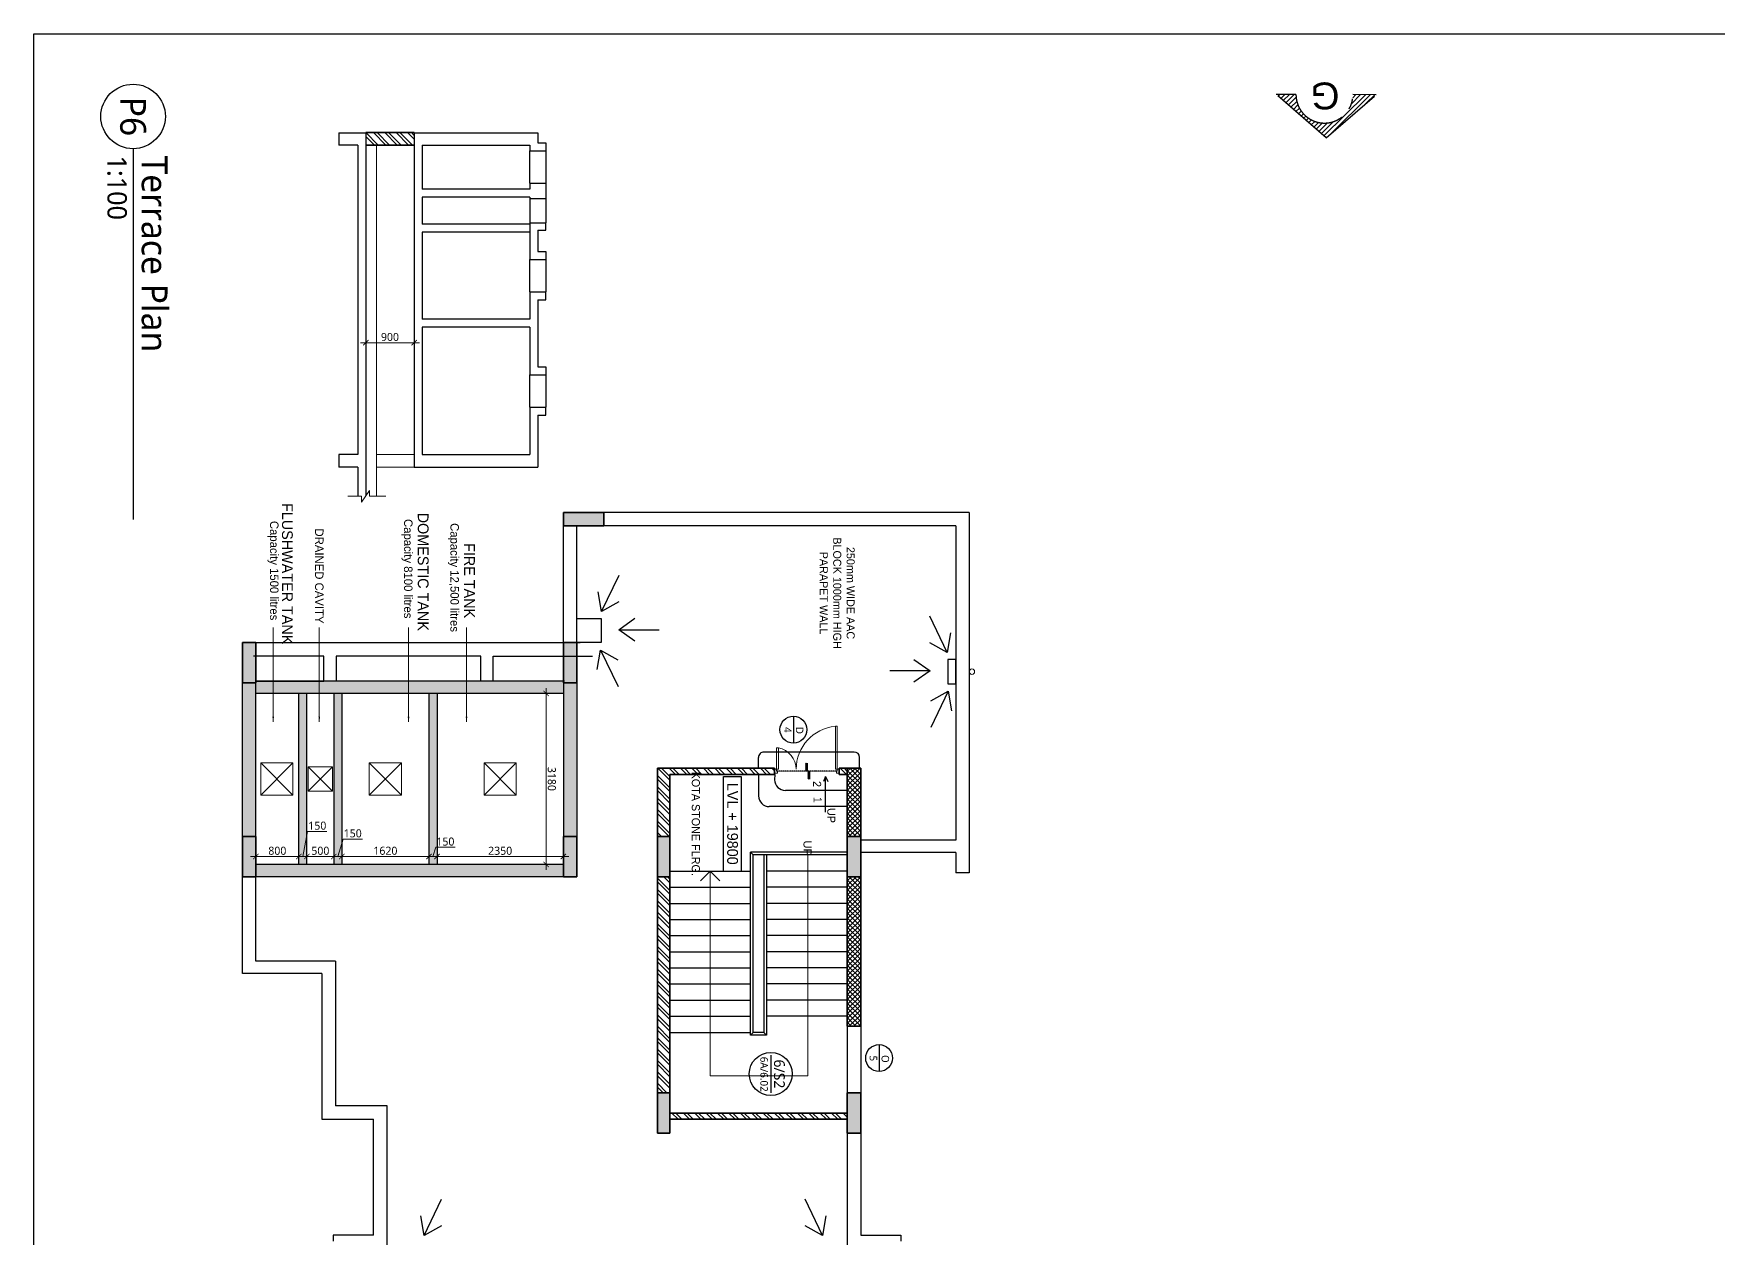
# Model space of a CAD drawing. Header units: millimetres. Extents: x -1127141 to 1597693, y -1835560 to -399335.
# Drawn here: x 988489 to 1019823, y -500670 to -478260 of the extents above; entities that cross this region are included whole.
import ezdxf
from ezdxf.enums import TextEntityAlignment as Align

# ---------------------------------------------------------------- set-up
doc = ezdxf.new("R2010")
doc.units = ezdxf.units.MM
doc.header["$MEASUREMENT"] = 0
doc.header["$PDMODE"] = 67
doc.linetypes.add('ACAD_ISO05W100', pattern=[36, 24, -3, 0, -3, 0, -3, 0, -3])
doc.linetypes.add('CENTER2', pattern=[28.575, 19.05, -3.175, 3.175, -3.175])
for name, color, linetype in [('A-Anno Tags', 6, 'Continuous'), ('A-Elevation', 4, 'Continuous'), ('A-Steps', 3, 'Continuous'), ('A-Wall Patt', 8, 'Continuous'), ('A-Window', 4, 'Continuous'), ('Anno_Frames', 7, 'Continuous'), ('Anno_Labels', 7, 'Continuous'), ('elel', 6, 'Continuous'), ('L-ELEV', 6, 'Continuous'), ('S-Conc Patt', 9, 'Continuous')]:
    doc.layers.add(name, color=color, linetype=linetype)
for name, color, linetype, lineweight in [('A-Detail Lines', 8, 'Continuous', 25), ('A-Door', 4, 'Continuous', 9), ('A-Wall Sec', 1, 'Continuous', 30), ('Ann_TitleBlock 2', 5, 'Continuous', 25), ('Anno_Tittleblock', 5, 'Continuous', 13), ('column hatch', 12, 'Continuous', 5), ('grid', 251, 'CENTER2', 13), ('rwp', 231, 'Continuous', 5), ('S-Concrete', 40, 'Continuous', 30), ('text', 7, 'Continuous', 9)]:
    doc.layers.add(name, color=color, linetype=linetype, lineweight=lineweight)
doc.styles.add('arial', font='arial.ttf', dxfattribs={"height": 100})
doc.styles.add('IIITD @ 100', font='trebuc.ttf', dxfattribs={"height": 210})
doc.styles.get("Standard").update_dxf_attribs({"font": 'trebuc.ttf'})
doc.styles.add('TITLE', font='swissel.ttf', dxfattribs={"height": 4.3})
doc.dimstyles.new('DIM 1', dxfattribs={"dimtxt": 185, "dimasz": 200, "dimexe": 100, "dimexo": 50, "dimgap": 125, "dimtad": 3, "dimdec": 0, "dimtxsty": 'Standard', "dimblk": 'OBLIQUE', "dimcen": 250, "dimdle": 100, "dimclrd": 256, "dimclre": 256, "dimclrt": 256, "dimadec": 0, "dimazin": 0, "dimtfac": 1, "dimtdec": 0, "dimtmove": 1, "dimatfit": 3, "dimldrblk": 'OBLIQUE', "dimfxl": 1, "dimlwd": -1, "dimlwe": -1, "dimarcsym": 0})
doc.dimstyles.new('IIITD_WD_M @ 100', dxfattribs={"dimscale": 100, "dimtxt": 1.5, "dimasz": 1, "dimexe": 0.5, "dimexo": 0.25, "dimgap": 0.3, "dimtad": 1, "dimdec": 0, "dimrnd": 5, "dimzin": 0, "dimdsep": 46, "dimtxsty": 'Standard', "dimblk": 'ARCHTICK', "dimcen": 0.2, "dimdle": 1, "dimclrd": 256, "dimclre": 256, "dimadec": 0, "dimazin": 0, "dimtfac": 1, "dimtdec": 0, "dimtofl": 0, "dimtmove": 0, "dimatfit": 0, "dimfxl": 2, "dimfxlon": 1, "dimtolj": 1, "dimtzin": 0, "dimlwd": -1, "dimlwe": -1, "dimarcsym": 0})

# ---------------------------------------------------------------- blocks, each defined once
blk = doc.blocks.new('Door 1200')
at = {"layer": 'A-Door', "color": 5, "lineweight": 18}
for p, q in [((524084, 16182), (524084, 16132)), ((524084, 16182), (524159, 16182)), ((524084, 16132), (524124, 16132)), ((524124, 16147), (524124, 16132)), ((524159, 16147), (524124, 16147)), ((524159, 16182), (524159, 16147)), ((524159, 16147), (524557, 16147)), ((524159, 16112), (524159, 16147)), ((524159, 16112), (524557, 16112)), ((524557, 16147), (524557, 16112)), ((524159, 15052), (524159, 15017)), ((524159, 15052), (524958, 15052)), ((524958, 15017), (524958, 15052)), ((524084, 15032), (524124, 15032)), ((524084, 14982), (524084, 15032)), ((524084, 14982), (524159, 14982)), ((524124, 15017), (524124, 15032)), ((524159, 15017), (524124, 15017)), ((524159, 14982), (524159, 15017)), ((524159, 15017), (524958, 15017))]:
    blk.add_line(p, q, dxfattribs=at)
at = {"layer": 'A-Door', "lineweight": 18}
for centre, radius, start, end in [((524155, 16193), 411, 270.5695, 348.692), ((524157, 14978), 804, 5.3147, 89.8716)]:
    blk.add_arc(centre, radius, start, end, dxfattribs=at)
blk = doc.blocks.new('*U29')
at = {"layer": 'A-Anno Tags'}
blk.add_lwpolyline([(-250, 0), (250, 0)], dxfattribs=at)
blk.add_circle((0, 0), 250, dxfattribs=at)
at = {"layer": 'Anno_Frames', "color": 7}
for tag, rotation, p in [('ENTITY', 359.7608, (15, 185)), ('ENTITYNO', 0.1757, (4, -36))]:
    blk.add_attdef(tag, text='', height=140, rotation=rotation, dxfattribs=at).set_placement(p, align=Align.TOP_CENTER)
blk = doc.blocks.new('View Tag')
blk.add_circle((0, 0), 3)
at = {"layer": 'A-Anno Tags'}
blk.add_line((3, 0), (37.49, 0), dxfattribs=at)
at = {"layer": 'Anno_Labels'}
for tag, height, p in [('VIEW_NAME', 2.4, (3.64, 2)), ('VIEW_SCALE', 1.8, (3.64, -1.48))]:
    blk.add_attdef(tag, text='', height=height, dxfattribs=at).set_placement(p, align=Align.MIDDLE_LEFT)
blk.add_attdef('VIEW_TYPE', text='', height=2.4, dxfattribs=at).set_placement((0, 0), align=Align.MIDDLE_CENTER)
blk = doc.blocks.new('staircase 1 top')
at = {"layer": 'A-Elevation'}
for p, q in [((1232382, -43189), (1232382, -44989)), ((1232432, -43189), (1232432, -44939)), ((1232432, -44689), (1235782, -44689)), ((1232432, -44739), (1235732, -44739)), ((1235732, -44739), (1235782, -44689)), ((1235732, -44739), (1235732, -44939)), ((1235782, -44689), (1235782, -44989)), ((1232432, -44939), (1232382, -44989)), ((1235782, -44989), (1232382, -44989)), ((1235732, -44939), (1232432, -44939)), ((1235732, -44939), (1235782, -44989))]:
    blk.add_line(p, q, dxfattribs=at)
at = {"layer": 'A-Steps'}
for p, q in [((1232732, -43189), (1232732, -44689)), ((1233032, -43189), (1233032, -44689)), ((1233332, -43189), (1233332, -44689)), ((1233632, -43189), (1233632, -44689)), ((1233932, -43189), (1233932, -44689)), ((1234232, -43189), (1234232, -44689)), ((1234532, -43189), (1234532, -44689)), ((1234832, -43189), (1234832, -44689)), ((1235132, -43189), (1235132, -44689)), ((1235432, -43189), (1235432, -44689)), ((1232732, -46489), (1232732, -44989)), ((1233032, -46489), (1233032, -44989)), ((1233332, -46489), (1233332, -44989)), ((1233632, -46489), (1233632, -44989)), ((1233932, -46489), (1233932, -44989)), ((1234232, -46489), (1234232, -44989)), ((1234532, -46489), (1234532, -44989)), ((1234832, -46489), (1234832, -44989)), ((1235132, -46489), (1235132, -44989)), ((1235432, -46489), (1235432, -44989)), ((1235732, -46489), (1235732, -44989))]:
    blk.add_line(p, q, dxfattribs=at)
at = {"layer": 'text'}
for p, q in [((1232432, -43925), (1236539, -43925)), ((1236539, -45739), (1236539, -43925)), ((1232732, -45739), (1232912, -45559)), ((1232732, -45739), (1232912, -45919)), ((1232732, -45739), (1236539, -45739))]:
    blk.add_line(p, q, dxfattribs=at)
at = {"layer": 'text', "linetype": 'Continuous', "insert": (1232161, -43852), "char_height": 150, "width": 332.8, "attachment_point": 1}
blk.add_mtext('{\\fArial|b0|i0|c0|p34;UP}', dxfattribs=at)
blk = doc.blocks.new('Door Tag')
blk.add_line((-3.5, 0), (3.5, 0))
blk.add_circle((0, 0), 4)
blk.add_attdef('DW_NAME', text='', height=2).set_placement((0, 0), align=Align.BOTTOM_CENTER)
blk.add_attdef('SHEET_NO', text='', height=1.4).set_placement((0.05, -0.54), align=Align.TOP_CENTER)
blk = doc.blocks.new('_Oblique')
at = {"color": 0, "linetype": 'ByBlock', "lineweight": -2}
blk.add_line((-0.5, -0.5), (0.5, 0.5), dxfattribs=at)
blk = doc.blocks.new('_ArchTick')
at = {"color": 0, "linetype": 'ByBlock', "const_width": 0.15}
blk.add_lwpolyline([(-0.5, -0.5), (0.5, 0.5)], dxfattribs=at)
blk = doc.blocks.new('*D394')
at = {"layer": 'Defpoints', "color": 0, "transparency": 16777216}
for p in [(996955, -490534), (996970, -493714), (998019, -493714)]:
    blk.add_point(p, dxfattribs=at)
at = {"layer": 'text', "transparency": 16777216}
for p, q in [((998001, -490534), (998069, -490534)), ((998019, -490434), (998019, -493814)), ((998001, -493714), (998069, -493714))]:
    blk.add_line(p, q, dxfattribs=at)
at = {"layer": 'text', "transparency": 16777216, "xscale": 100, "yscale": 100, "zscale": 100}
for p, rotation in [((998019, -490534), 89.9999999999998), ((998019, -493714), 269.9999999999998)]:
    blk.add_blockref('_ArchTick', p, dxfattribs=dict(at, rotation=rotation))
at = {"layer": 'text', "color": 0, "transparency": 16777216, "insert": (998125, -492124), "char_height": 150, "attachment_point": 5, "rotation": 270}
blk.add_mtext('\\A1;3180', dxfattribs=at)
blk = doc.blocks.new('*D395')
at = {"layer": 'Defpoints', "color": 0, "transparency": 16777216}
for p in [(992621, -493576), (993421, -493567), (993421, -493576)]:
    blk.add_point(p, dxfattribs=at)
at = {"layer": 'text', "transparency": 16777216}
for p, q in [((992521, -493567), (993521, -493567)), ((992621, -493567), (992621, -493517)), ((993421, -493567), (993421, -493517))]:
    blk.add_line(p, q, dxfattribs=at)
at = {"layer": 'text', "transparency": 16777216, "xscale": 100, "yscale": 100, "zscale": 100}
for p, rotation in [((992621, -493567), 179.9999999999998), ((993421, -493567), 359.9999999999998)]:
    blk.add_blockref('_ArchTick', p, dxfattribs=dict(at, rotation=rotation))
at = {"layer": 'text', "color": 0, "transparency": 16777216, "insert": (993021, -493461), "char_height": 150, "attachment_point": 5}
blk.add_mtext('\\A1;800', dxfattribs=at)
blk = doc.blocks.new('*D396')
at = {"layer": 'Defpoints', "color": 0, "transparency": 16777216}
for p in [(993421, -493576), (993571, -493567), (993571, -493567)]:
    blk.add_point(p, dxfattribs=at)
at = {"layer": 'text', "transparency": 16777216}
for p, q in [((993496, -493567), (993585, -493100)), ((993585, -493100), (993944, -493100)), ((993421, -493567), (993321, -493567)), ((993421, -493567), (993421, -493517)), ((993421, -493567), (993571, -493567)), ((993571, -493567), (993571, -493517)), ((993571, -493567), (993671, -493567))]:
    blk.add_line(p, q, dxfattribs=at)
at = {"layer": 'text', "transparency": 16777216, "xscale": 100, "yscale": 100, "zscale": 100}
for p, rotation in [((993421, -493567), 359.9999999999998), ((993571, -493567), 179.9999999999998)]:
    blk.add_blockref('_ArchTick', p, dxfattribs=dict(at, rotation=rotation))
at = {"layer": 'text', "color": 0, "transparency": 16777216, "insert": (993765, -492994), "char_height": 150, "attachment_point": 5}
blk.add_mtext('\\A1;150', dxfattribs=at)
blk = doc.blocks.new('*D397')
at = {"layer": 'Defpoints', "color": 0, "transparency": 16777216}
for p in [(993571, -493567), (994071, -493567), (994071, -493567)]:
    blk.add_point(p, dxfattribs=at)
at = {"layer": 'text', "transparency": 16777216}
for p, q in [((993471, -493567), (994171, -493567)), ((993571, -493567), (993571, -493517)), ((994071, -493567), (994071, -493617))]:
    blk.add_line(p, q, dxfattribs=at)
at = {"layer": 'text', "transparency": 16777216, "xscale": 100, "yscale": 100, "zscale": 100}
for p, rotation in [((993571, -493567), 179.9999999999998), ((994071, -493567), 359.9999999999998)]:
    blk.add_blockref('_ArchTick', p, dxfattribs=dict(at, rotation=rotation))
at = {"layer": 'text', "color": 0, "transparency": 16777216, "insert": (993821, -493461), "char_height": 150, "attachment_point": 5}
blk.add_mtext('\\A1;500', dxfattribs=at)
blk = doc.blocks.new('*D398')
at = {"layer": 'Defpoints', "color": 0, "transparency": 16777216}
for p in [(994071, -493567), (994221, -493567), (994221, -493578)]:
    blk.add_point(p, dxfattribs=at)
at = {"layer": 'text', "transparency": 16777216}
for p, q in [((994146, -493567), (994243, -493244)), ((994243, -493244), (994602, -493244)), ((994071, -493567), (993971, -493567)), ((994071, -493567), (994071, -493617)), ((994071, -493567), (994221, -493567)), ((994221, -493567), (994221, -493517)), ((994221, -493567), (994321, -493567))]:
    blk.add_line(p, q, dxfattribs=at)
at = {"layer": 'text', "transparency": 16777216, "xscale": 100, "yscale": 100, "zscale": 100}
for p, rotation in [((994071, -493567), 359.9999999999998), ((994221, -493567), 179.9999999999998)]:
    blk.add_blockref('_ArchTick', p, dxfattribs=dict(at, rotation=rotation))
at = {"layer": 'text', "color": 0, "transparency": 16777216, "insert": (994423, -493137), "char_height": 150, "attachment_point": 5}
blk.add_mtext('\\A1;150', dxfattribs=at)
blk = doc.blocks.new('*D399')
at = {"layer": 'Defpoints', "color": 0, "transparency": 16777216}
for p in [(994221, -493578), (995841, -493567), (995841, -493581)]:
    blk.add_point(p, dxfattribs=at)
at = {"layer": 'text', "transparency": 16777216}
for p, q in [((994121, -493567), (995941, -493567)), ((994221, -493567), (994221, -493517)), ((995841, -493567), (995841, -493517))]:
    blk.add_line(p, q, dxfattribs=at)
at = {"layer": 'text', "transparency": 16777216, "xscale": 100, "yscale": 100, "zscale": 100}
for p, rotation in [((994221, -493567), 179.9999999999998), ((995841, -493567), 359.9999999999998)]:
    blk.add_blockref('_ArchTick', p, dxfattribs=dict(at, rotation=rotation))
at = {"layer": 'text', "color": 0, "transparency": 16777216, "insert": (995031, -493461), "char_height": 150, "attachment_point": 5}
blk.add_mtext('\\A1;1620', dxfattribs=at)
blk = doc.blocks.new('*D400')
at = {"layer": 'Defpoints', "color": 0, "transparency": 16777216}
for p in [(995841, -493581), (995991, -493567), (995991, -493595)]:
    blk.add_point(p, dxfattribs=at)
at = {"layer": 'text', "transparency": 16777216}
for p, q in [((995916, -493567), (995967, -493396)), ((995967, -493396), (996327, -493396)), ((995841, -493567), (995741, -493567)), ((995841, -493567), (995841, -493517)), ((995841, -493567), (995991, -493567)), ((995991, -493570), (995991, -493517)), ((995991, -493567), (996091, -493567))]:
    blk.add_line(p, q, dxfattribs=at)
at = {"layer": 'text', "transparency": 16777216, "xscale": 100, "yscale": 100, "zscale": 100}
for p, rotation in [((995841, -493567), 359.9999999999998), ((995991, -493567), 179.9999999999998)]:
    blk.add_blockref('_ArchTick', p, dxfattribs=dict(at, rotation=rotation))
at = {"layer": 'text', "color": 0, "transparency": 16777216, "insert": (996147, -493290), "char_height": 150, "attachment_point": 5}
blk.add_mtext('\\A1;150', dxfattribs=at)
blk = doc.blocks.new('*D401')
at = {"layer": 'Defpoints', "color": 0, "transparency": 16777216}
for p in [(995991, -493595), (998341, -493567), (998341, -493634)]:
    blk.add_point(p, dxfattribs=at)
at = {"layer": 'text', "transparency": 16777216}
for p, q in [((995891, -493567), (998441, -493567)), ((995991, -493570), (995991, -493517)), ((998341, -493609), (998341, -493517))]:
    blk.add_line(p, q, dxfattribs=at)
at = {"layer": 'text', "transparency": 16777216, "xscale": 100, "yscale": 100, "zscale": 100}
for p, rotation in [((995991, -493567), 179.9999999999998), ((998341, -493567), 359.9999999999998)]:
    blk.add_blockref('_ArchTick', p, dxfattribs=dict(at, rotation=rotation))
at = {"layer": 'text', "color": 0, "transparency": 16777216, "insert": (997166, -493461), "char_height": 150, "attachment_point": 5}
blk.add_mtext('\\A1;2350', dxfattribs=at)
blk = doc.blocks.new('*D402')
at = {"layer": 'Defpoints', "color": 0, "transparency": 16777216}
for p in [(994666, -484034), (995566, -484009), (995566, -484034)]:
    blk.add_point(p, dxfattribs=at)
at = {"layer": 'text', "transparency": 16777216}
for p, q in [((994566, -484009), (995666, -484009)), ((994666, -484009), (994666, -483959)), ((995566, -484009), (995566, -483959))]:
    blk.add_line(p, q, dxfattribs=at)
at = {"layer": 'text', "transparency": 16777216, "xscale": 100, "yscale": 100, "zscale": 100, "rotation": 180}
blk.add_blockref('_ArchTick', (994666, -484009), dxfattribs=at)
at = {"layer": 'text', "transparency": 16777216, "xscale": 100, "yscale": 100, "zscale": 100}
blk.add_blockref('_ArchTick', (995566, -484009), dxfattribs=at)
at = {"layer": 'text', "color": 0, "transparency": 16777216, "insert": (995116, -483903), "char_height": 150, "attachment_point": 5}
blk.add_mtext('\\A1;900', dxfattribs=at)
blk = doc.blocks.new('*U478')
at = {"layer": 'A-Anno Tags'}
blk.add_lwpolyline([(-250, 0), (250, 0)], dxfattribs=at)
blk.add_circle((0, 0), 250, dxfattribs=at)
at = {"layer": 'Anno_Frames', "color": 7}
for tag, rotation, p in [('ENTITY', 359.7608, (15, 185)), ('ENTITYNO', 0.1757, (4, -36))]:
    blk.add_attdef(tag, text='', height=140, rotation=rotation, dxfattribs=at).set_placement(p, align=Align.TOP_CENTER)
blk = doc.blocks.new('DROP')
at = {"layer": 'A-Detail Lines'}
h = blk.add_hatch(dxfattribs=at)
h.set_pattern_fill('ANSI31', color=256, scale=100, angle=-90, style=0)
h.set_pattern_definition([(45, (-30796.783, -8736.205), (8.838835, -8.838835), [])])
h.paths.add_polyline_path([(-46, 0), (-46, -147), (-75, -147), (-75, 0)])
h.paths.add_polyline_path([(0, 147), (0, 0), (-30, 0), (-30, 147)])
for p, q in [((-46, -147), (-46, 0)), ((0, 0), (0, 148))]:
    blk.add_line(p, q, dxfattribs=at)
blk = doc.blocks.new('LVL DIFF')
at = {"layer": 'A-Detail Lines', "linetype": 'ACAD_ISO05W100'}
blk.add_line((13217, -100159), (13426, -101239), dxfattribs=at)
at = {"layer": 'A-Elevation'}
for p, q in [((12805, -99903), (13126, -101552)), ((13081, -99747), (12884, -99785)), ((13532, -99894), (13751, -101023)), ((13826, -99837), (14103, -101260)), ((13495, -101276), (13593, -101257)), ((13552, -101571), (13945, -101494)), ((13439, -101593), (13243, -101631))]:
    blk.add_line(p, q, dxfattribs=at)
for centre, radius, start, end in [((12903, -99884), 100, 101, 191), ((13555, -101061), 200, 281, 11), ((13907, -101298), 200, 281, 11), ((13224, -101533), 100, 191, 281)]:
    blk.add_arc(centre, radius, start, end, dxfattribs=at)
at = {"layer": 'A-Detail Lines', "linetype": 'ACAD_ISO05W100', "xscale": -0.9999999999999996, "rotation": 281.0000000102003}
blk.add_blockref('DROP', (13312, -100651), dxfattribs=at)
blk = doc.blocks.new('Elevation arrow_front-A')
at = {"layer": 'grid', "ltscale": 0.12}
h = blk.add_hatch(dxfattribs=at)
h.set_pattern_fill('ANSI31', color=256, style=0)
h.set_pattern_definition([(45, (8.16109, 34.92827), (-0.08838835, 0.08838835), [])])
h.paths.add_polyline_path([(1.127, -1.616, 1), (-0.997, -1.616), (-1.861, -1.616), (0, 0), (1.861, -1.616)])
at = {"layer": 'grid', "lineweight": -2, "ltscale": 0.125}
for p, q in [((0, 0), (-1.861, -1.616)), ((0, 0), (1.861, -1.616)), ((-1.861, -1.616), (-0.997, -1.616)), ((1.127, -1.616), (1.861, -1.616))]:
    blk.add_line(p, q, dxfattribs=at)
blk.add_arc((0.065, -1.616), 1.062, 0, 180, dxfattribs=at)
at = {"layer": 'grid', "ltscale": 0.12, "style": 'arial'}
blk.add_attdef('D', (-0.498, -2.066), '', height=1, dxfattribs=at)
blk = doc.blocks.new('ELEELE')
at = {"layer": 'L-ELEV', "ltscale": 0.1}
ref = blk.add_blockref('Elevation arrow_front-A', (1939, 232460), dxfattribs=dict(at, xscale=499.0243868003128, yscale=499.0243868003128, zscale=499.0243868003128, rotation=269.8394241828456))
ref.add_attrib('D', 'G', (909, 232711), dxfattribs={"layer": '0', "ltscale": 0.12, "height": 499, "rotation": 269.8394, "style": 'arial'})
blk = doc.blocks.new('IIITD WD A1- L Format Library')
at = {"layer": 'Anno_Tittleblock', "color": 5}
blk.add_lwpolyline([(0, -7.57), (775, -7.57), (775, 573.91), (0, 573.91)], close=True, dxfattribs=at)
at = {"style": 'TITLE'}
for tag, p, height in [('PROJECT NAME 1', (779.17, 137.4), 2.98), ('PROJECT NAME 2', (779.17, 132.23), 2.98), ('PROJECT_NAME_3', (779.17, 127.37), 2.98), ('1:100@A1', (818.06, 91.92), 2.25), ('A-2.03', (844.81, 84.28), 4), ('03.04.11', (821.96, 84.64), 2.25), ('A', (858.85, 75.94), 3.66), ('AC', (827.5, 76.14), 2.25)]:
    blk.add_attdef(tag, p, '', height=height, dxfattribs=at)
for p in [(780.3, 113.01), (780.3, 106.37)]:
    blk.add_attdef('FIRST FLOOR PLAN', text='', height=3.39, dxfattribs=at).set_placement(p, align=Align.TOP_LEFT)

msp = doc.modelspace()

# ---------------------------------------------------------------- hatches: boundary and pattern name
at = {"layer": 'A-Wall Patt'}
h = msp.add_hatch(dxfattribs=at)
h.set_pattern_fill('ANSI32', color=256, scale=400, angle=-90, style=0)
h.set_pattern_definition([(315, (994665.79, -480099.95), (106.066, 106.066), []), (315, (994665.79, -480170.66), (106.066, 106.066), [])])
h.paths.add_polyline_path([(995565.8, -480331.3), (995565.8, -480100), (994665.8, -480100), (994665.8, -480331.3)])
h = msp.add_hatch(dxfattribs=at)
h.set_pattern_fill('ANSI32', color=256, scale=400, style=0)
h.set_pattern_definition([(315, (1445308.53, 119140.81), (106.066017, 106.066017), []), (315, (1445308.53, 119070.1), (106.066017, 106.066017), [])])
h.paths.add_polyline_path([(1003621.1, -492038.8), (1003621.1, -491923.8), (1003471.1, -491923.8), (1003471.1, -492038.8)])
h.paths.add_polyline_path([(1003621.1, -498453.8), (1003621.1, -498338.8), (1000321.1, -498338.8), (1000321.1, -498453.8)])
h.paths.add_polyline_path([(1000321.1, -493193.8), (1000321.1, -492038.8), (1002271.1, -492038.8), (1002271.1, -492018.8), (1002271.1, -492018.8), (1002271.1, -491943.8), (1002271.1, -491943.8), (1002271.1, -491923.8), (1000091.1, -491923.8), (1000091.1, -493193.8)])
h.paths.add_polyline_path([(1000091.1, -497963.8), (1000321.1, -497963.8), (1000321.1, -493943.8), (1000091.1, -493943.8)])
h = msp.add_hatch(dxfattribs=at)
h.set_pattern_fill('ANSI37', color=256, scale=500, style=0)
h.set_pattern_definition([(315, (1445308.53, 119140.81), (44.194174, 44.194174), []), (45, (1445308.53, 119140.81), (-44.194174, 44.194174), [])])
h.paths.add_polyline_path([(1003871.1, -496723.8), (1003871.1, -493943.8), (1003621.1, -493943.8), (1003621.1, -496723.8)])
h.paths.add_polyline_path([(1003871.1, -493193.8), (1003871.1, -491923.8), (1003621.1, -491923.8), (1003621.1, -493193.8)])
at = {"layer": 'S-Conc Patt'}
for points in [[(999091.1, -487418.3), (999091.1, -487168.3), (998341.1, -487168.3), (998341.1, -487418.3)], [(998341.1, -490338.8), (998591.1, -490338.8), (998591.1, -489588.8), (998341.1, -489588.8)], [(998341.1, -493943.8), (998591.1, -493943.8), (998591.1, -493193.8), (998341.1, -493193.8)], [(1003621.1, -493943.8), (1003871.1, -493943.8), (1003871.1, -493193.8), (1003621.1, -493193.8)], [(1000091.1, -498713.8), (1000321.1, -498713.8), (1000321.1, -497963.8), (1000091.1, -497963.8)], [(1003871.1, -497963.8), (1003621.1, -497963.8), (1003621.1, -498713.8), (1003871.1, -498713.8)]]:
    msp.add_hatch(color=256, dxfattribs=at).paths.add_polyline_path(points)
h = msp.add_hatch(color=256, dxfattribs=at)
h.paths.add_polyline_path([(992496.1, -490338.8), (992496.1, -489838.8), (992371.1, -489838.8), (992371.1, -490338.8)])
h.paths.add_polyline_path([(992621.1, -490338.8), (992621.1, -489838.8), (992496.1, -489838.8), (992496.1, -490338.8)])
h.paths.add_polyline_path([(992621.1, -489838.8), (992621.1, -489588.8), (992496.1, -489588.8), (992496.1, -489838.8)])
h.paths.add_polyline_path([(992496.1, -489838.8), (992496.1, -489588.8), (992371.1, -489588.8), (992371.1, -489838.8)])
h = msp.add_hatch(color=256, dxfattribs=at)
h.paths.add_polyline_path([(998591.1, -493193.8), (998591.1, -490338.8), (998341.1, -490338.8), (998341.1, -493193.8)])
h.paths.add_polyline_path([(998341.1, -490533.8), (998341.1, -490303.7), (992621.1, -490303.9), (992621.1, -490338.8), (992621.1, -490533.8)])
h.paths.add_polyline_path([(998341.1, -493943.8), (998341.1, -493713.8), (992621.1, -493713.8), (992621.1, -493943.8)])
h.paths.add_polyline_path([(995991.1, -493713.8), (995991.1, -490533.8), (995841.1, -490533.8), (995841.1, -493713.8)])
h.paths.add_polyline_path([(994221.1, -493713.8), (994221.1, -490533.8), (994071.1, -490533.8), (994071.1, -493713.8)])
h.paths.add_polyline_path([(993571.1, -493713.8), (993571.1, -490533.8), (993421.1, -490533.8), (993421.1, -493713.8)])
h.paths.add_polyline_path([(992621.1, -493193.8), (992621.1, -490338.8), (992371.1, -490338.8), (992371.1, -493193.8)])
h = msp.add_hatch(color=256, dxfattribs=at)
h.paths.add_polyline_path([(992621.1, -493943.8), (992621.1, -493492.8), (992496.1, -493492.8), (992496.1, -493943.8)])
h.paths.add_polyline_path([(992496.1, -493492.8), (992371.1, -493492.8), (992371.1, -493943.8), (992496.1, -493943.8)])
h.paths.add_polyline_path([(992496.1, -493492.8), (992496.1, -493193.8), (992371.1, -493193.8), (992371.1, -493492.8)])
h.paths.add_polyline_path([(992621.1, -493492.8), (992621.1, -493193.8), (992496.1, -493193.8), (992496.1, -493492.8)])
h = msp.add_hatch(color=256, dxfattribs=at)
h.paths.add_polyline_path([(1000321.1, -493943.8), (1000321.1, -493492.8), (1000206.1, -493492.8), (1000206.1, -493943.8)])
h.paths.add_polyline_path([(1000206.1, -493943.8), (1000206.1, -493492.8), (1000091.1, -493492.8), (1000091.1, -493943.8)])
h.paths.add_polyline_path([(1000321.1, -493492.8), (1000321.1, -493193.8), (1000091.1, -493193.8), (1000091.1, -493492.8)])

# ---------------------------------------------------------------- linework, layer by layer
at = {"layer": 'A-Anno Tags'}
for p, q in [((1003219.3, -492080.5), (1003178, -492173.8)), ((1003219.3, -492741.6), (1003219.3, -492080.5)), ((1003219.3, -492080.5), (1003260.6, -492173.8))]:
    msp.add_line(p, q, dxfattribs=at)
msp.add_lwpolyline([(1001649.7, -492077.7), (1001649.7, -493846.9), (1001319.6, -493846.9), (1001319.6, -492077.7)], close=True, dxfattribs=at)
at = {"layer": 'A-Detail Lines'}
for points in [[(998591.1, -489138.8), (999041.1, -489138.8), (999041.1, -489588.8), (998591.1, -489588.8), (998591.1, -489138.8)], [(1005641.1, -489903.3), (1005491.1, -489903.3), (1005491.1, -490353.3), (1005641.1, -490353.3), (1005641.1, -489903.3)]]:
    msp.add_lwpolyline(points, dxfattribs=at)
at = {"layer": 'A-Elevation'}
for p, q in [((998341.1, -489588.8), (998341.1, -487168.3)), ((1005891.1, -487168.3), (998341.1, -487168.3)), ((1005891.1, -487168.3), (1005891.1, -493868.8)), ((998591.1, -489588.8), (998591.1, -487418.3)), ((1005641.1, -487418.3), (998591.1, -487418.3)), ((1005641.1, -487418.3), (1005641.1, -493263.8)), ((992601.1, -489588.8), (998652.2, -489588.8)), ((993886.1, -489838.8), (992580.2, -489838.8)), ((993886.1, -490303.7), (993886.1, -489838.8)), ((996806.1, -489838.8), (994116.1, -489838.8)), ((994116.1, -489838.8), (994116.1, -490303.9)), ((996806.1, -490303.8), (996806.1, -489838.8)), ((997036.1, -490303.7), (997036.1, -489838.8)), ((997036.1, -489838.8), (998884, -489838.8)), ((992621.1, -490303.7), (993886.1, -490303.7)), ((1005641.1, -493263.8), (1003871.1, -493263.8)), ((1005641.1, -493493.8), (1003871.1, -493493.8)), ((1005641.1, -493493.8), (1005641.1, -493868.8)), ((992371.1, -495743.8), (992371.1, -493793.8)), ((992621.1, -495513.8), (992621.1, -493793.8)), ((1005891.1, -493868.8), (1005641.1, -493868.8)), ((994101.1, -495513.8), (992621.1, -495513.8)), ((994101.1, -495513.8), (994101.1, -498203.8)), ((993851.1, -495743.8), (992371.1, -495743.8)), ((993851.1, -495743.8), (993851.1, -498453.8)), ((995061.1, -498203.8), (994101.1, -498203.8)), ((995061, -514003.7), (995061.1, -498203.8)), ((993851.1, -498453.8), (994811.1, -498453.8)), ((994810.8, -500608.8), (994811.1, -498453.8)), ((1003621.1, -498713.8), (1003621.1, -513818.8)), ((1003871.1, -498713.8), (1003871.1, -500608.8)), ((994810.8, -500608.8), (994061.1, -500608.8)), ((994061.1, -500608.8), (994061.1, -500723.8)), ((1003871.1, -500608.8), (1004620.9, -500608.8)), ((1004620.9, -500608.8), (1004620.9, -500723.8))]:
    msp.add_line(p, q, dxfattribs=at)
at = {"layer": 'A-Wall Patt'}
msp.add_lwpolyline([(1044240.5, -478259.6), (1044240.5, -552566.2), (988489.2, -552566.2), (988489.2, -478259.6)], close=True, dxfattribs=at)
at = {"layer": 'A-Wall Sec', "lineweight": 35}
for p, q in [((994665.8, -480100), (995565.8, -480100)), ((994665.8, -480331.3), (995565.8, -480331.3)), ((1000091.1, -491923.8), (1002271.1, -491923.8)), ((1000091.1, -493193.8), (1000091.1, -491923.8)), ((1002271.1, -492038.8), (1002271.1, -491923.8)), ((1003471.1, -491923.8), (1003871.1, -491923.8)), ((1003471.1, -492038.8), (1003471.1, -491923.8)), ((1003621.1, -493193.8), (1003621.1, -491923.8)), ((1003871.1, -493193.8), (1003871.1, -491923.8)), ((1000321.1, -492038.8), (1002271.1, -492038.8)), ((1000321.1, -493193.8), (1000321.1, -492038.8)), ((1003471.1, -492038.8), (1003621.1, -492038.8)), ((1000091.1, -498108.8), (1000091.1, -493943.8)), ((1000321.1, -498108.8), (1000321.1, -493943.8)), ((1003621.1, -496723.8), (1003621.1, -493943.8)), ((1003871.1, -496723.8), (1003871.1, -493943.8)), ((1003621.1, -496723.8), (1003871.1, -496723.8)), ((1000321.8, -498338.8), (1003624.2, -498338.8)), ((1000321.8, -498453.8), (1003624.2, -498453.8))]:
    msp.add_line(p, q, dxfattribs=at)
at = {"layer": 'A-Window'}
for points in [[(1003621.1, -496723.8), (1003621.1, -497963.8)], [(1003871.1, -496723.8), (1003871.1, -497963.8)]]:
    msp.add_lwpolyline(points, dxfattribs=at)
at = {"layer": 'elel'}
for p, q in [((997715.8, -481041.3), (997715.8, -480441.3)), ((998015.8, -480441.3), (998015.8, -481041.3)), ((997715.8, -481326.3), (997715.8, -481776.3)), ((998015.8, -481326.3), (998015.8, -481776.3)), ((997715.8, -483061.3), (997715.8, -482461.3)), ((998015.8, -482461.3), (998015.8, -483061.3)), ((997715.8, -485206.3), (997715.8, -484606.3)), ((998015.8, -484606.3), (998015.8, -485206.3))]:
    msp.add_line(p, q, dxfattribs=at)
at = {"layer": 'rwp'}
msp.add_circle((1005941.1, -490128.3), 50, dxfattribs=at)
at = {"layer": 'S-Concrete'}
for p, q in [((994165.8, -480101.3), (994665.8, -480101.3)), ((994165.8, -480101.3), (994165.8, -480331.3)), ((994515.8, -480331.3), (994165.8, -480331.3)), ((994515.8, -480331.3), (994515.8, -486091.3)), ((994665.8, -480101.3), (994665.8, -486860)), ((995565.8, -480101.3), (997865.8, -480101.3)), ((995565.8, -480101.3), (995565.8, -486321.3)), ((995715.8, -480331.3), (997715.8, -480331.3)), ((995715.8, -480331.3), (995715.8, -481151.3)), ((997715.8, -480331.3), (997715.8, -480441.3)), ((997865.8, -480101.3), (997865.8, -480291.3)), ((997865.8, -480291.3), (998015.8, -480291.3)), ((998015.8, -480291.3), (998015.8, -480441.3)), ((997715.8, -480441.3), (998015.8, -480441.3)), ((997715.8, -481151.3), (995715.8, -481151.3)), ((997715.8, -481041.3), (998015.8, -481041.3)), ((997715.8, -481041.3), (997715.8, -481151.3)), ((998015.8, -481041.3), (998015.8, -481326.3)), ((997715.8, -481301.3), (995715.8, -481301.3)), ((995715.8, -481301.3), (995715.8, -481801.3)), ((997715.8, -481301.3), (997715.8, -481326.3)), ((997715.8, -481326.3), (998015.8, -481326.3)), ((997715.8, -481801.3), (995715.8, -481801.3)), ((997715.8, -481776.3), (997715.8, -482461.3)), ((997715.8, -481776.3), (998015.8, -481776.3)), ((998015.8, -481915.3), (998015.8, -481776.3)), ((997715.8, -481951.3), (995715.8, -481951.3)), ((995715.8, -481951.3), (995715.8, -483571.3)), ((997865.8, -481915.3), (997865.8, -482311.3)), ((997865.8, -481915.3), (998015.8, -481915.3)), ((997715.8, -482461.3), (998015.8, -482461.3)), ((997865.8, -482311.3), (998015.8, -482311.3)), ((998015.8, -482311.3), (998015.8, -482461.3)), ((997715.8, -483061.3), (997715.8, -483571.3)), ((997715.8, -483061.3), (998015.8, -483061.3)), ((998015.8, -483211.3), (998015.8, -483061.3)), ((997865.8, -483211.3), (997865.8, -484456.3)), ((997865.8, -483211.3), (998015.8, -483211.3)), ((997715.8, -483571.3), (995715.8, -483571.3)), ((997715.8, -483721.3), (995715.8, -483721.3)), ((995715.8, -483721.3), (995715.8, -486091.3)), ((997715.8, -483721.3), (997715.8, -484606.3)), ((997715.8, -484606.3), (998015.8, -484606.3)), ((997865.8, -484456.3), (998015.8, -484456.3)), ((998015.8, -484456.3), (998015.8, -484606.3)), ((997715.8, -485206.3), (998015.8, -485206.3)), ((997715.8, -485206.3), (997715.8, -486091.3)), ((997865.8, -485356.3), (998015.8, -485356.3)), ((997865.8, -485356.3), (997865.8, -486321.3)), ((998015.8, -485356.3), (998015.8, -485206.3)), ((994515.8, -486091.3), (994165.8, -486091.3)), ((994165.8, -486091.3), (994165.8, -486321.3)), ((995715.8, -486091.3), (997715.8, -486091.3)), ((994515.8, -486321.3), (994165.8, -486321.3)), ((994515.8, -486321.3), (994515.8, -486865.2)), ((995565.8, -486321.3), (997865.8, -486321.3)), ((992371.1, -493193.8), (992371.1, -489588.8)), ((992621.1, -493193.8), (992621.1, -490188.8)), ((998361.1, -490303.7), (992621.1, -490303.9)), ((998341.1, -490188.8), (998341.1, -493193.8)), ((998591.1, -490188.8), (998591.1, -493793.8)), ((998341.1, -490533.8), (992621.1, -490533.8)), ((993421.1, -493713.8), (993421.1, -490533.8)), ((993571.1, -493713.8), (993571.1, -490533.8)), ((994071.1, -490533.8), (994071.1, -493713.8)), ((994221.1, -490533.8), (994221.1, -493713.8)), ((995841.1, -490533.8), (995841.1, -493713.8)), ((995991.1, -490533.8), (995991.1, -493713.8)), ((998341.1, -493713.8), (992621.1, -493713.8)), ((998591.1, -493943.8), (992621.1, -493943.8))]:
    msp.add_line(p, q, dxfattribs=at)
at = {"layer": 'S-Concrete', "lineweight": 35}
for p, q in [((999091.1, -487168.3), (998341.1, -487168.3)), ((998341.1, -487168.3), (998341.1, -487418.3)), ((999091.1, -487418.3), (999091.1, -487168.3)), ((998341.1, -487418.3), (999091.1, -487418.3)), ((992371.1, -489588.8), (992621.1, -489588.8)), ((992371.1, -490338.8), (992371.1, -489588.8)), ((992621.1, -489588.8), (992621.1, -490338.8)), ((998341.1, -489588.8), (998591.1, -489588.8)), ((998341.1, -490338.8), (998341.1, -489588.8)), ((998591.1, -489588.8), (998591.1, -490338.8)), ((992621.1, -490338.8), (992371.1, -490338.8)), ((998591.1, -490338.8), (998341.1, -490338.8)), ((992371.1, -493193.8), (992621.1, -493193.8)), ((992371.1, -493943.8), (992371.1, -493193.8)), ((992621.1, -493193.8), (992621.1, -493943.8)), ((998341.1, -493193.8), (998591.1, -493193.8)), ((998341.1, -493943.8), (998341.1, -493193.8)), ((998591.1, -493193.8), (998591.1, -493943.8)), ((1000091.1, -493193.8), (1000321.1, -493193.8)), ((1000091.1, -493943.8), (1000091.1, -493193.8)), ((1000321.1, -493193.8), (1000321.1, -493943.8)), ((1003871.1, -493193.8), (1003621.1, -493193.8)), ((1003621.1, -493193.8), (1003621.1, -493943.8)), ((1003871.1, -493943.8), (1003871.1, -493193.8)), ((992621.1, -493943.8), (992371.1, -493943.8)), ((998591.1, -493943.8), (998341.1, -493943.8)), ((1000321.1, -493943.8), (1000091.1, -493943.8)), ((1003621.1, -493943.8), (1003871.1, -493943.8)), ((1000091.1, -497963.8), (1000321.1, -497963.8)), ((1000091.1, -498713.8), (1000091.1, -497963.8)), ((1000321.1, -497963.8), (1000321.1, -498713.8)), ((1003621.1, -497963.8), (1003871.1, -497963.8)), ((1003621.1, -498713.8), (1003621.1, -497963.8)), ((1003871.1, -497963.8), (1003871.1, -498713.8)), ((1000321.1, -498713.8), (1000091.1, -498713.8)), ((1003871.1, -498713.8), (1003621.1, -498713.8))]:
    msp.add_line(p, q, dxfattribs=at)
at = {"layer": 'text'}
for p, q in [((994865.8, -480331.3), (994865.8, -486866.1)), ((994865.8, -486091.3), (995565.8, -486091.3)), ((994865.8, -486321.3), (995565.8, -486321.3)), ((992711.1, -492423.8), (993311.1, -491823.8)), ((992711.1, -491823.8), (993311.1, -492423.8)), ((994044, -492348.8), (993594, -491898.8)), ((994044, -491898.8), (993594, -492348.8)), ((994731.1, -492423.8), (995331.1, -491823.8)), ((994731.1, -491823.8), (995331.1, -492423.8)), ((996866.1, -492423.8), (997466.1, -491823.8)), ((996866.1, -491823.8), (997466.1, -492423.8))]:
    msp.add_line(p, q, dxfattribs=at)
msp.add_lwpolyline([(995036.4, -486866.1), (994735.7, -486866.1), (994735.7, -486758.5), (994585, -486977.3), (994585, -486865.2), (994333.3, -486865.2)], dxfattribs=at)
for points in [[(993311.1, -491823.8), (993311.1, -492423.8), (992711.1, -492423.8), (992711.1, -491823.8)], [(994044, -491898.8), (994044, -492348.8), (993594, -492348.8), (993594, -491898.8)], [(995331.1, -491823.8), (995331.1, -492423.8), (994731.1, -492423.8), (994731.1, -491823.8)], [(997466.1, -491823.8), (997466.1, -492423.8), (996866.1, -492423.8), (996866.1, -491823.8)]]:
    msp.add_lwpolyline(points, close=True, dxfattribs=at)

# ---------------------------------------------------------------- block references
at = {"layer": 'A-Anno Tags'}
ref = msp.add_blockref('View Tag', (990337.9, -479798.8), dxfattribs=dict(at, xscale=200, yscale=200, zscale=200, rotation=270.0000000000001))
ref.add_attrib('VIEW_TYPE', 'P6', dxfattribs={"layer": '0', "height": 480, "rotation": 270}).set_placement((990337.9, -479798.8), align=Align.MIDDLE_CENTER)
ref.add_attrib('VIEW_NAME', 'Terrace Plan', dxfattribs={"layer": '0', "height": 480, "rotation": 270}).set_placement((990738.8, -480527), align=Align.MIDDLE_LEFT)
ref.add_attrib('VIEW_SCALE', '1:100', dxfattribs={"layer": '0', "height": 360, "rotation": 270}).set_placement((990041.6, -480527), align=Align.MIDDLE_LEFT)
ref = msp.add_blockref('Door Tag', (1002199.2, -497612.2), dxfattribs=dict(at, xscale=100, yscale=100, zscale=100, rotation=270.0000000000001))
ref.add_attrib('DW_NAME', '6/S2', dxfattribs={"layer": 'Anno_Labels', "height": 200, "rotation": 270}).set_placement((1002199.2, -497612.2), align=Align.BOTTOM_CENTER)
ref.add_attrib('SHEET_NO', '6A/6.02', dxfattribs={"layer": 'Anno_Labels', "height": 140, "rotation": 270}).set_placement((1002144.9, -497617.4), align=Align.TOP_CENTER)
at = {"layer": 'A-Wall Patt', "linetype": 'Continuous', "rotation": 270.0000000000001}
msp.add_blockref('staircase 1 top', (1046810.2, 738893.1), dxfattribs=at)
at = {"layer": 'Ann_TitleBlock 2', "xscale": 95.87942333735619, "yscale": 95.87942333735619, "zscale": 95.87942333735619, "rotation": 269.9999999999998}
msp.add_blockref('IIITD WD A1- L Format Library', (989214.6, -478259.6), dxfattribs=at)
at = {"layer": 'Anno_Frames', "rotation": 270.0000000000001}
for name, p, values in [('*U29', (1002619.9, -491206.7), {'ENTITY': 'D', 'ENTITYNO': '4'}), ('*U478', (1004214.3, -497317.3), {'ENTITY': 'O', 'ENTITYNO': '5'})]:
    msp.add_blockref(name, p, dxfattribs=at).add_auto_attribs(values)
at = {"layer": 'column hatch', "rotation": 90.00000000000001}
msp.add_blockref('Door 1200', (1018453.4, -1016102.5), dxfattribs=at)
at = {"layer": 'text'}
for name, p, rotation in [('ELEELE', (780067.7, -478259.6), 270.0000000000001), ('LVL DIFF', (1104261.5, -498116.3), 258.9999999995958)]:
    msp.add_blockref(name, p, dxfattribs=dict(at, rotation=rotation))

# ---------------------------------------------------------------- texts
at = {"layer": 'A-Anno Tags', "attachment_point": 5, "style": 'IIITD @ 100'}
for s, insert, char_height, width, rotation in [('{\\fCentury Gothic|b0|i0|c0|p34;FLUSHWATER TANK}', (993206.2, -488305.6), 200, 5088.343, 270), ('{\\fCentury Gothic|b0|i0|c0|p34;DOMESTIC TANK}', (995732.5, -488270.5), 200, 5088.343, 270), ('{\\fCentury Gothic|b0|i0|c0|p34;FIRE TANK}', (996595.4, -488434.4), 200, 2092.677, 270), ('{\\fCentury Gothic|b0|i0|c0|p34;250mm WIDE AAC BLOCK 1000mm HIGH PARAPET WALL}', (1003434.8, -488666), 150, 2092.677, 270), ('{\\fCentury Gothic|b0|i0|c0|p34;KOTA STONE FLRG.}', (1000803.9, -492957.5), 150, 2092.677, 270), ('{\\fCentury Gothic|b0|i0|c0|p34;2}', (1003060.4, -492219.1), 150, 346.99, 269.93311), ('{\\fCentury Gothic|b0|i0|c0|p34;1}', (1003070.1, -492512.6), 150, 346.99, 269.93311), ('{\\fCentury Gothic|b0|i0|c0|p34;UP}', (1003324.1, -492803.6), 150, 346.99, 269.93311)]:
    msp.add_mtext(s, dxfattribs=dict(at, insert=insert, char_height=char_height, width=width, rotation=rotation))
at = {"layer": 'A-Anno Tags', "rotation": 270}
for s, insert, char_height, attachment_point in [('{\\fCentury Gothic|b0|i0|c0|p34;Capacity 1500 litres}', (992939.9, -488248.4), 157.5, 5), ('{\\fCentury Gothic|b0|i0|c0|p34;DRAINED CAVITY}', (993799.9, -488348.5), 157.5, 5), ('{\\fCentury Gothic|b0|i0|c0|p34;Capacity 8100 litres}', (995432.3, -488213.3), 157.5, 5), ('{\\fCentury Gothic|b0|i0|c0|p34;Capacity 12,500 litres}', (996295.1, -488377.2), 157.5, 5), ('{\\fCentury Gothic|b0|i0|c0|p34;LVL + 19800}', (1001486.8, -493719.7), 200, 6)]:
    msp.add_mtext(s, dxfattribs=dict(at, insert=insert, char_height=char_height, attachment_point=attachment_point))

# ---------------------------------------------------------------- dimensions: what is measured, and where the dimension line sits
at = {"layer": 'text'}
for base, p1, p2, override, picture, middle in [((995565.8, -484009.3), (994665.8, -484034.5), (995565.8, -484034.5), {"dimfxl": 0.18}, '*D402', (995115.8, -483902.7)), ((994221.1, -493567.5), (994071.1, -493567.5), (994221.1, -493577.7), {"dimtmove": 1}, '*D398', (994273.2, -493137.2)), ((994071.1, -493567.5), (993571.1, -493567.5), (994071.1, -493567.5), {"dimtmove": 1}, '*D397', (993821.1, -493461.2)), ((995841.1, -493567.5), (994221.1, -493577.7), (995841.1, -493581.2), {"dimtmove": 1}, '*D399', (995031.1, -493460.9)), ((995991.1, -493567.5), (995841.1, -493581.2), (995991.1, -493595), {"dimtmove": 1}, '*D400', (995997.4, -493289.9)), ((998341.1, -493567.5), (995991.1, -493595), (998341.1, -493633.7), {"dimtmove": 1}, '*D401', (997166.1, -493461.2))]:
    dim = msp.add_linear_dim(base=base, p1=p1, p2=p2, dimstyle='IIITD_WD_M @ 100', override=override, dxfattribs=at)
    dim.commit()
    dim.dimension.update_dxf_attribs({"geometry": picture, "text_midpoint": middle})
dim = msp.add_linear_dim(base=(998019.2, -493713.8), p1=(996955.3, -490533.8), p2=(996970.4, -493713.8), angle=270, dimstyle='IIITD_WD_M @ 100', override={"dimfxl": 0.18}, dxfattribs=at)
dim.commit()
dim.dimension.update_dxf_attribs({"geometry": '*D394', "text_midpoint": (998125.5, -492123.8)})
dim = msp.add_linear_dim(base=(993571.1, -493567.5), p1=(993421.1, -493576.4), p2=(993571.1, -493567.5), dimstyle='IIITD_WD_M @ 100', override={"dimtmove": 1}, dxfattribs=at)
dim.commit()
dim.dimension.update_dxf_attribs({"geometry": '*D396', "text_midpoint": (993615, -493100.2), "dimtype": 160})
dim = msp.add_linear_dim(base=(993421.1, -493567.5), p1=(992621.1, -493576.4), p2=(993421.1, -493576.4), dimstyle='IIITD_WD_M @ 100', dxfattribs=at)
dim.commit()
dim.dimension.update_dxf_attribs({"geometry": '*D395', "text_midpoint": (993021.1, -493461.2)})

# ---------------------------------------------------------------- leaders
at = {"layer": 'A-Detail Lines'}
for points in [[(999050.6, -489006.3), (999376.4, -488330.8)], [(1005481.6, -489770.9), (1005155.7, -489095.4)], [(999371.3, -489348.4), (1000121.2, -489347.7)], [(999032.1, -489727.3), (999357.9, -490402.7)], [(1005160.8, -490112.9), (1004410.9, -490112.3)], [(1005500.1, -490491.8), (1005174.2, -491167.3)], [(995750.6, -500616.4), (996076.4, -499940.9)], [(1003161.6, -500616.4), (1002835.7, -499940.9)]]:
    msp.add_leader(points, dimstyle='DIM 1', override={"dimasz": 300, "dimgap": 125, "dimtad": 0, "dimldrblk": 'Open90'}, dxfattribs=at)
at = {"layer": 'text'}
for points in [[(992944.2, -491063), (992944.2, -489305.7)], [(993801.3, -491063), (993801.3, -489305.7)], [(995461.6, -491063), (995461.6, -489305.7)], [(996540.1, -491063), (996540.1, -489305.7)]]:
    msp.add_leader(points, dimstyle='IIITD_WD_M @ 100', dxfattribs=at)

doc.saveas('drawing.dxf')
